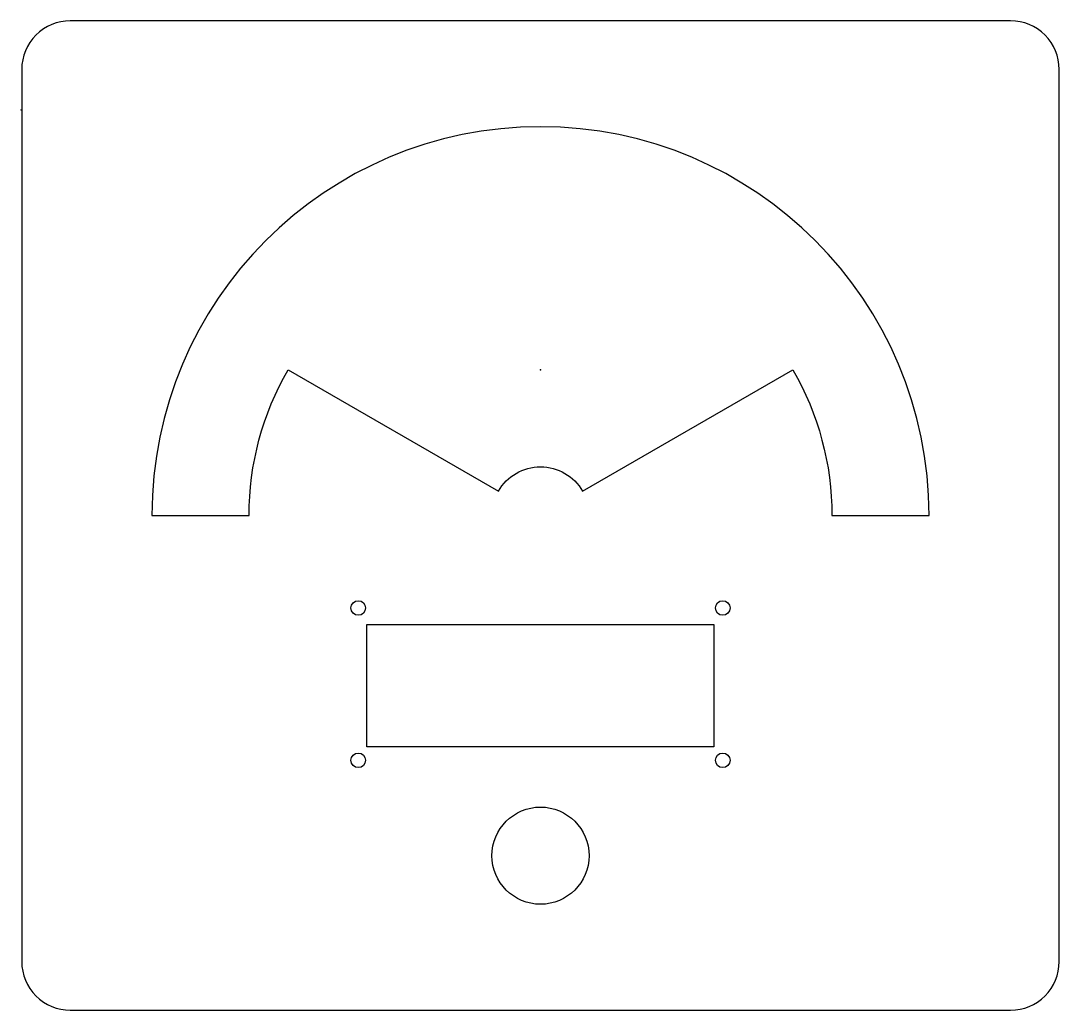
# Model space of a CAD drawing. Header units: millimetres. Extents: x 188 to 402, y -132 to 72.
import ezdxf

# ---------------------------------------------------------------- set-up
doc = ezdxf.new("R2010")
doc.units = ezdxf.units.MM
doc.linetypes.add('DASHED', pattern=[0.75, 0.5, -0.25])
doc.layers.get('0').update_dxf_attribs({"linetype": 'CONTINUOUS'})
doc.layers.add('1', color=7, linetype='DASHED')

msp = doc.modelspace()

# ---------------------------------------------------------------- linework, layer by layer
for points in [[(198.2, -131.8), (391.8, -131.8, 0.414214), (401.8, -121.8), (401.8, 61.8, 0.414214), (391.8, 71.8), (198.2, 71.8, 0.414214), (188.2, 61.8), (188.2, -121.8, 0.414214)], [(375, -30, 1), (215, -30), (235, -30, -0.131653), (243.04, 0), (286.33, -24.99, -0.57735), (303.67, -24.99), (346.96, 0, -0.131653), (355, -30)]]:
    msp.add_lwpolyline(points, format="xyb", close=True)
msp.add_lwpolyline([(330.72, -77.58), (259.27, -77.58), (259.27, -52.43), (330.72, -52.43)], close=True)
for centre, radius in [((257.47, -49.03), 1.5), ((332.52, -49.03), 1.5), ((257.47, -80.38), 1.5), ((332.52, -80.38), 1.5), ((295, -100), 10)]:
    msp.add_circle(centre, radius)
msp.add_point((295, 0))
msp.add_point((295, 0))
msp.add_point((295, 0))
msp.add_point((295, 0))
at = {"layer": '1'}
for p, q in [((188, 53.5), (188.2, 53.4)), ((188.2, 53.4), (188, 53.5))]:
    msp.add_line(p, q, dxfattribs=at)

doc.saveas('drawing.dxf')
